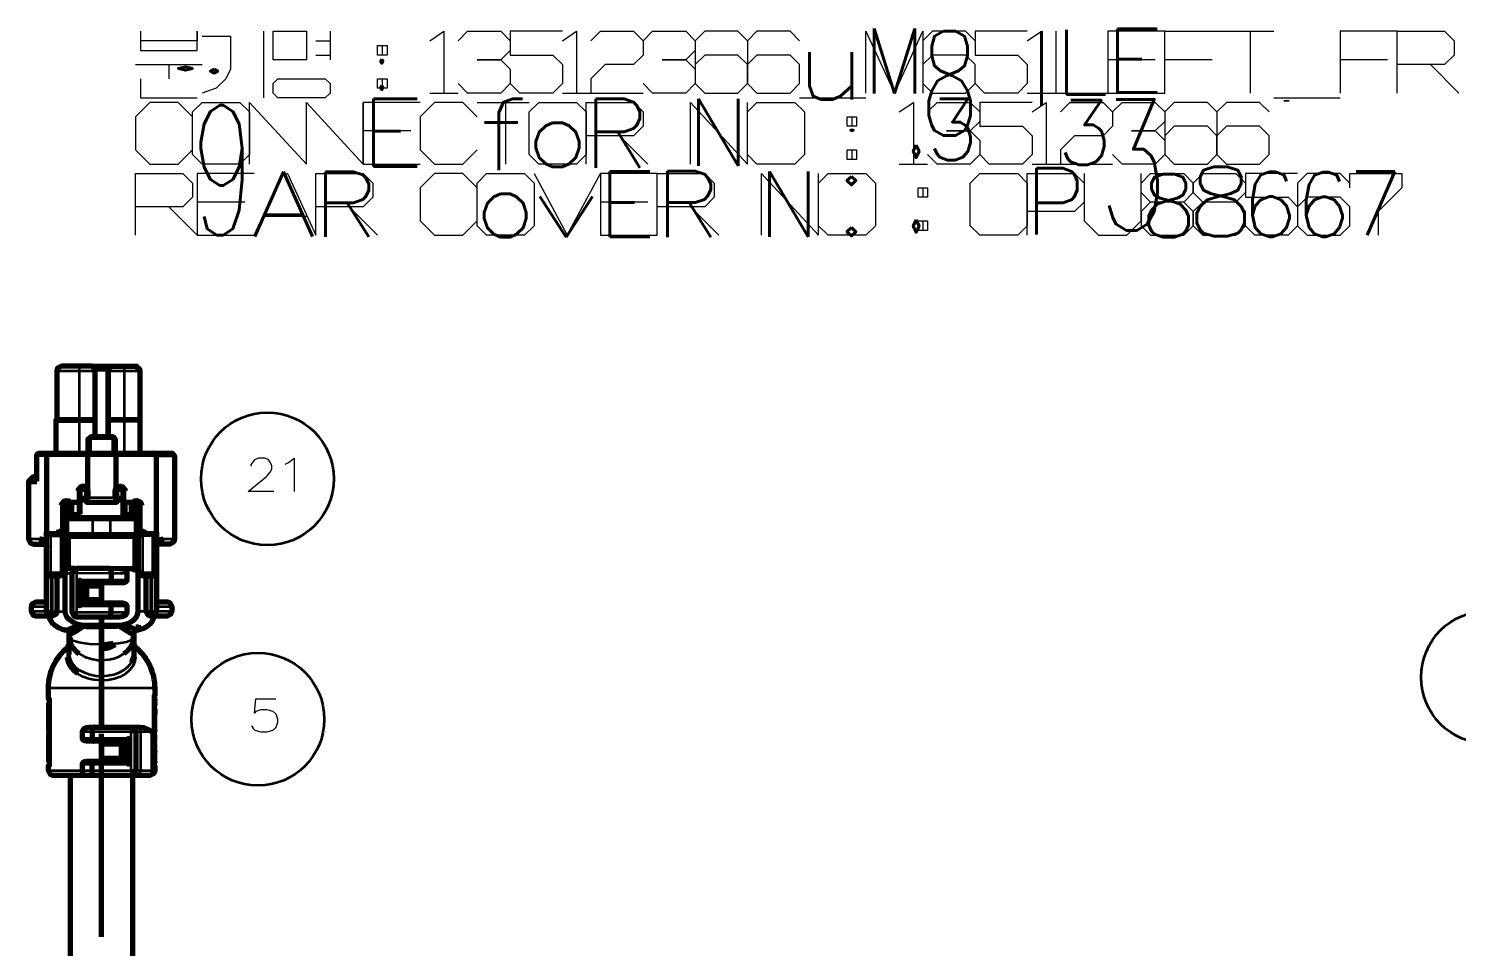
# Model space of a CAD drawing. Extents: x 0 to 174, y 0 to 33.
# Drawn here: x 42.938 to 45.902, y 12.971 to 14.876 of the extents above; entities that cross this region are included whole.
import ezdxf
from ezdxf.enums import TextEntityAlignment as Align

# ---------------------------------------------------------------- set-up
doc = ezdxf.new("R2010")
doc.units = 0
doc.layers.add('PDF2_형상', color=157, linetype='Continuous', true_color=0x405f80)
doc.layers.add('YOLO_TEXT', color=3, linetype='Continuous', true_color=0x008230)
doc.styles.add('OCR_LATIN', font='txt.shx')

msp = doc.modelspace()

# ---------------------------------------------------------------- linework, layer by layer
at = {"layer": 'PDF2_형상', "color": 7, "lineweight": 13}
for points in [[(43.1703, 14.8706), (43.1703, 14.8311), (43.2883, 14.8311), (43.2883, 14.8706), (43.2883, 14.8508), (43.1703, 14.8508)], [(43.2982, 14.8607), (43.3572, 14.8607), (43.3572, 14.8213), (43.3572, 14.7918), (43.3474, 14.7721), (43.3278, 14.7524), (43.2982, 14.7425)], [(43.4261, 14.8706), (43.4261, 14.7326)], [(43.5344, 14.8508), (43.5639, 14.8508)], [(43.5639, 14.8706), (43.5639, 14.8114)], [(43.7707, 14.8508), (43.8001, 14.8706), (43.8001, 14.7425)], [(43.8297, 14.8508), (43.8493, 14.8706), (43.9183, 14.8706), (43.9379, 14.8508), (43.9379, 14.8311), (43.9183, 14.8114), (43.869, 14.8114), (43.9183, 14.8114), (43.9379, 14.7918), (43.9379, 14.7622), (43.9183, 14.7425), (43.8493, 14.7425), (43.8297, 14.7622)], [(44.0463, 14.8706), (43.9379, 14.8706), (43.9379, 14.8213), (44.0265, 14.8213), (44.0463, 14.8015), (44.0463, 14.7622), (44.0265, 14.7425), (43.9576, 14.7425), (43.9379, 14.7622)], [(44.0463, 14.8508), (44.0757, 14.8706), (44.0757, 14.7425)], [(44.1053, 14.8508), (44.125, 14.8706), (44.1939, 14.8706), (44.2136, 14.8508), (44.2136, 14.8213), (44.1939, 14.8015), (44.1349, 14.8015), (44.1053, 14.7721), (44.1053, 14.7425), (44.2136, 14.7425)], [(44.2136, 14.8508), (44.2332, 14.8706), (44.3021, 14.8706), (44.3218, 14.8508), (44.3218, 14.8311), (44.3021, 14.8114), (44.2529, 14.8114), (44.3021, 14.8114), (44.3218, 14.7918), (44.3218, 14.7622), (44.3021, 14.7425), (44.2332, 14.7425), (44.2136, 14.7622)], [(44.4301, 14.8508), (44.4104, 14.8706), (44.3415, 14.8706), (44.3218, 14.8508), (44.3218, 14.7622), (44.3415, 14.7425), (44.4104, 14.7425), (44.4301, 14.7622), (44.4301, 14.8015), (44.4104, 14.8213), (44.3415, 14.8213), (44.3218, 14.8015)], [(44.5383, 14.8508), (44.5186, 14.8706), (44.4497, 14.8706), (44.4301, 14.8508), (44.4301, 14.7622), (44.4497, 14.7425), (44.5186, 14.7425), (44.5383, 14.7622), (44.5383, 14.8015), (44.5186, 14.8213), (44.4497, 14.8213), (44.4301, 14.8015)], [(44.6761, 14.7425), (44.6761, 14.8706), (44.7351, 14.7425), (44.7943, 14.8706), (44.7943, 14.7425)], [(44.9025, 14.8508), (44.8828, 14.8706), (44.8139, 14.8706), (44.7943, 14.8508), (44.7943, 14.7622), (44.8139, 14.7425), (44.8828, 14.7425), (44.9025, 14.7622), (44.9025, 14.8015), (44.8828, 14.8213), (44.8139, 14.8213), (44.7943, 14.8015)], [(45.0108, 14.8706), (44.9025, 14.8706), (44.9025, 14.8213), (44.9911, 14.8213), (45.0108, 14.8015), (45.0108, 14.7622), (44.9911, 14.7425), (44.9222, 14.7425), (44.9025, 14.7622)], [(45.0108, 14.8508), (45.0403, 14.8706), (45.0403, 14.7425)], [(45.0699, 14.8706), (45.0699, 14.7425), (45.1781, 14.7425)], [(45.2963, 14.8706), (45.1781, 14.8706), (45.1781, 14.7425), (45.2963, 14.7425), (45.2963, 14.8706), (45.4143, 14.8706), (45.5226, 14.8706)], [(45.4733, 14.8706), (45.4733, 14.7425)], [(45.7785, 14.8706), (45.6604, 14.8706), (45.6604, 14.7425)], [(45.7785, 14.7425), (45.7785, 14.8706), (45.8769, 14.8706), (45.8967, 14.8508), (45.8967, 14.8213), (45.8769, 14.8015), (45.7785, 14.8015)], [(43.5344, 14.8213), (43.5639, 14.8213)], [(43.6722, 14.841), (43.6722, 14.8213)], [(43.1604, 14.8015), (43.2982, 14.8015)], [(43.2293, 14.8015), (43.2293, 14.7721)], [(45.2765, 14.8114), (45.1781, 14.8114)], [(45.3946, 14.8114), (45.2963, 14.8114)], [(45.7587, 14.8114), (45.6604, 14.8114)], [(45.8474, 14.8015), (45.9064, 14.7425)], [(43.1703, 14.7721), (43.1703, 14.7326), (43.2883, 14.7326)], [(43.6722, 14.7721), (43.6722, 14.7524)], [(43.7707, 14.7425), (43.8297, 14.7425)], [(44.0463, 14.7425), (44.1053, 14.7425)], [(44.5383, 14.7326), (44.6761, 14.7326)], [(45.0108, 14.7425), (45.0699, 14.7425)], [(45.5226, 14.7326), (45.6604, 14.7326)], [(43.2785, 14.6933), (43.249, 14.7229), (43.1899, 14.7229), (43.1604, 14.6933), (43.1604, 14.6244), (43.1899, 14.5949), (43.249, 14.5949), (43.2785, 14.6244)], [(43.3967, 14.5949), (43.3967, 14.7229), (43.5147, 14.5949), (43.5147, 14.7229)], [(43.5147, 14.5949), (43.5147, 14.7229), (43.6328, 14.5949), (43.6328, 14.7229)], [(43.751, 14.7229), (43.6328, 14.7229), (43.6328, 14.5949), (43.751, 14.5949)], [(43.869, 14.6933), (43.8396, 14.7229), (43.7804, 14.7229), (43.751, 14.6933), (43.751, 14.6244), (43.7804, 14.5949), (43.8396, 14.5949), (43.869, 14.6244)], [(43.869, 14.7229), (43.9774, 14.7229)], [(43.9281, 14.7229), (43.9281, 14.5949)], [(44.0954, 14.5949), (44.0954, 14.7229), (44.1939, 14.7229), (44.2136, 14.7032), (44.2136, 14.6736), (44.1939, 14.6539), (44.0954, 14.6539)], [(44.3119, 14.5949), (44.3119, 14.7229), (44.4301, 14.5949), (44.4301, 14.7229)], [(44.745, 14.7032), (44.7746, 14.7229), (44.7746, 14.5949)], [(44.804, 14.7032), (44.8238, 14.7229), (44.8926, 14.7229), (44.9124, 14.7032), (44.9124, 14.6835), (44.8926, 14.6638), (44.8435, 14.6638), (44.8926, 14.6638), (44.9124, 14.6442), (44.9124, 14.6146), (44.8926, 14.5949), (44.8238, 14.5949), (44.804, 14.6146)], [(45.0207, 14.7229), (44.9124, 14.7229), (44.9124, 14.6736), (45.001, 14.6736), (45.0207, 14.6539), (45.0207, 14.6146), (45.001, 14.5949), (44.9321, 14.5949), (44.9124, 14.6146)], [(45.0207, 14.7032), (45.0501, 14.7229), (45.0501, 14.5949)], [(45.0797, 14.7032), (45.0993, 14.7229), (45.1683, 14.7229), (45.1879, 14.7032), (45.1879, 14.6736), (45.1683, 14.6539), (45.1092, 14.6539), (45.0797, 14.6244), (45.0797, 14.5949), (45.1879, 14.5949)], [(45.1879, 14.7032), (45.2076, 14.7229), (45.2765, 14.7229), (45.2963, 14.7032), (45.2963, 14.6835), (45.2765, 14.6638), (45.2274, 14.6638), (45.2765, 14.6638), (45.2963, 14.6442), (45.2963, 14.6146), (45.2765, 14.5949), (45.2076, 14.5949), (45.1879, 14.6146)], [(45.4044, 14.7032), (45.3849, 14.7229), (45.316, 14.7229), (45.2963, 14.7032), (45.2963, 14.6146), (45.316, 14.5949), (45.3849, 14.5949), (45.4044, 14.6146), (45.4044, 14.6539), (45.3849, 14.6736), (45.316, 14.6736), (45.2963, 14.6539)], [(45.5128, 14.7032), (45.4931, 14.7229), (45.4242, 14.7229), (45.4044, 14.7032), (45.4044, 14.6146), (45.4242, 14.5949), (45.4931, 14.5949), (45.5128, 14.6146), (45.5128, 14.6539), (45.4931, 14.6736), (45.4242, 14.6736), (45.4044, 14.6539)], [(44.6467, 14.6933), (44.6467, 14.6736)], [(43.7312, 14.6638), (43.6328, 14.6638)], [(44.1643, 14.6539), (44.2233, 14.5949)], [(44.6467, 14.6244), (44.6467, 14.6047)], [(44.745, 14.5949), (44.804, 14.5949)], [(45.0207, 14.5949), (45.0797, 14.5949)], [(43.1604, 14.4472), (43.1604, 14.5753), (43.2587, 14.5753), (43.2785, 14.5556), (43.2785, 14.526), (43.2587, 14.5062), (43.1604, 14.5062)], [(43.4064, 14.5753), (43.2883, 14.5753), (43.2883, 14.4472), (43.4064, 14.4472), (43.4656, 14.5753), (43.4754, 14.5753), (43.5344, 14.4472), (43.5344, 14.5753), (43.6328, 14.5753), (43.6525, 14.5556), (43.6525, 14.526), (43.6328, 14.5062), (43.5344, 14.5062)], [(43.869, 14.5457), (43.8396, 14.5753), (43.7804, 14.5753), (43.751, 14.5457), (43.751, 14.4768), (43.7804, 14.4472), (43.8396, 14.4472), (43.869, 14.4768)], [(43.9872, 14.5753), (44.0561, 14.4472), (44.125, 14.5753)], [(44.2431, 14.5753), (44.125, 14.5753), (44.125, 14.4472), (44.2431, 14.4472), (44.2431, 14.5753), (44.3415, 14.5753), (44.3611, 14.5556), (44.3611, 14.526), (44.3415, 14.5062), (44.2431, 14.5062)], [(44.4596, 14.4472), (44.4596, 14.5753), (44.5778, 14.4472), (44.5778, 14.5753)], [(45.0108, 14.4472), (45.0108, 14.5753), (45.1092, 14.5753), (45.1289, 14.5556), (45.1289, 14.5161), (45.1092, 14.4965), (45.0108, 14.4965)], [(45.1289, 14.5753), (45.1289, 14.4768), (45.1585, 14.4472), (45.2175, 14.4472), (45.2469, 14.4768), (45.2469, 14.5753)], [(45.5718, 14.5753), (45.4636, 14.5753), (45.4636, 14.526), (45.5521, 14.526), (45.5718, 14.5062), (45.5718, 14.4669), (45.5521, 14.4472), (45.4832, 14.4472), (45.4636, 14.4669)], [(45.6801, 14.5556), (45.6604, 14.5753), (45.5915, 14.5753), (45.5718, 14.5556), (45.5718, 14.4669), (45.5915, 14.4472), (45.6604, 14.4472), (45.6801, 14.4669), (45.6801, 14.5062), (45.6604, 14.526), (45.5915, 14.526), (45.5718, 14.5062)], [(45.6801, 14.5457), (45.6801, 14.5753), (45.7883, 14.5753), (45.7883, 14.5457), (45.7392, 14.4965), (45.7392, 14.4472)], [(44.7943, 14.5457), (44.7943, 14.526)], [(43.2293, 14.5062), (43.2883, 14.4472)], [(43.3868, 14.5161), (43.2883, 14.5161)], [(43.6033, 14.5062), (43.6624, 14.4472)], [(44.2233, 14.5161), (44.125, 14.5161)], [(44.3119, 14.5062), (44.371, 14.4472)], [(45.2667, 14.5161), (45.2469, 14.4965), (45.2469, 14.4669), (45.2667, 14.4472), (45.3356, 14.4472), (45.3553, 14.4669), (45.3553, 14.4965), (45.3356, 14.5161)], [(45.375, 14.5161), (45.3553, 14.4965), (45.3553, 14.4669), (45.375, 14.4472), (45.4439, 14.4472), (45.4636, 14.4669), (45.4636, 14.4965), (45.4439, 14.5161)], [(43.4261, 14.4867), (43.5147, 14.4867)], [(44.7943, 14.4768), (44.7943, 14.4571)]]:
    msp.add_lwpolyline(points, dxfattribs=at)
for points in [[(43.4458, 14.8706), (43.5147, 14.8706), (43.5147, 14.8114), (43.4458, 14.8114)], [(43.6624, 14.841), (43.6821, 14.841), (43.6821, 14.8213), (43.6624, 14.8213)], [(43.4557, 14.7721), (43.554, 14.7721), (43.5639, 14.7622), (43.5639, 14.7425), (43.554, 14.7326), (43.4557, 14.7326), (43.4458, 14.7425), (43.4458, 14.7622)], [(43.6624, 14.7721), (43.6821, 14.7721), (43.6821, 14.7524), (43.6624, 14.7524)], [(43.2982, 14.7229), (43.3769, 14.7229), (43.3967, 14.7032), (43.3967, 14.6146), (43.3769, 14.5949), (43.2982, 14.5949), (43.2785, 14.6146), (43.2785, 14.7032)], [(43.9969, 14.7229), (44.0757, 14.7229), (44.0954, 14.7032), (44.0954, 14.6146), (44.0757, 14.5949), (43.9969, 14.5949), (43.9774, 14.6146), (43.9774, 14.7032)], [(44.4497, 14.7229), (44.5285, 14.7229), (44.5482, 14.7032), (44.5482, 14.6146), (44.5285, 14.5949), (44.4497, 14.5949), (44.4301, 14.6146), (44.4301, 14.7032)], [(44.6368, 14.6933), (44.6564, 14.6933), (44.6564, 14.6736), (44.6368, 14.6736)], [(44.6368, 14.6244), (44.6564, 14.6244), (44.6564, 14.6047), (44.6368, 14.6047)], [(43.8887, 14.5753), (43.9675, 14.5753), (43.9872, 14.5556), (43.9872, 14.4669), (43.9675, 14.4472), (43.8887, 14.4472), (43.869, 14.4669), (43.869, 14.5556)], [(44.5974, 14.5753), (44.6761, 14.5753), (44.6958, 14.5556), (44.6958, 14.4669), (44.6761, 14.4472), (44.5974, 14.4472), (44.5778, 14.4669), (44.5778, 14.5556)], [(44.9124, 14.5753), (44.9911, 14.5753), (45.0108, 14.5556), (45.0108, 14.4669), (44.9911, 14.4472), (44.9124, 14.4472), (44.8926, 14.4669), (44.8926, 14.5556)], [(45.2667, 14.5753), (45.3356, 14.5753), (45.3553, 14.5556), (45.3553, 14.5358), (45.3356, 14.5161), (45.2667, 14.5161), (45.2469, 14.5358), (45.2469, 14.5556)], [(45.375, 14.5753), (45.4439, 14.5753), (45.4636, 14.5556), (45.4636, 14.5358), (45.4439, 14.5161), (45.375, 14.5161), (45.3553, 14.5358), (45.3553, 14.5556)], [(44.7844, 14.5457), (44.804, 14.5457), (44.804, 14.526), (44.7844, 14.526)], [(44.7844, 14.4768), (44.804, 14.4768), (44.804, 14.4571), (44.7844, 14.4571)]]:
    msp.add_lwpolyline(points, close=True, dxfattribs=at)
at = {"layer": 'PDF2_형상', "lineweight": 70}
for points in [[(43.0708, 14.1753), (43.0429, 14.1753), (43.0065, 14.1753), (42.9986, 14.1713), (42.9967, 14.1654), (42.9967, 14.065), (43.0429, 14.065), (43.0761, 14.065), (43.0761, 14.1654), (43.0761, 14.1693), (43.0722, 14.1735), (43.0712, 14.1747), (43.071, 14.175), (43.0708, 14.1751), (43.0708, 14.1753), (43.0715, 14.1753), (43.0793, 14.1753), (43.1001, 14.1753), (43.1079, 14.1753), (43.1086, 14.1753), (43.1365, 14.1753), (43.159, 14.1753), (43.1636, 14.1753), (43.1656, 14.1753)], [(43.1086, 14.1753), (43.1074, 14.1736), (43.1033, 14.1693), (43.1021, 14.1693), (43.1001, 14.1693), (43.0793, 14.1693), (43.0774, 14.1693), (43.0761, 14.1693)], [(43.1033, 14.1693), (43.1033, 14.1654), (43.1033, 14.065), (43.1365, 14.065), (43.1668, 14.065), (43.1675, 14.065), (43.1686, 14.0657), (43.1689, 14.0669)], [(43.1668, 14.1654), (43.166, 14.1697), (43.1631, 14.1738), (43.159, 14.1753), (43.1636, 14.174), (43.1675, 14.1704), (43.1689, 14.1654), (43.1689, 14.0669), (43.1689, 14.0631), (43.1689, 13.9951)], [(43.1636, 14.1742), (43.1636, 14.1753)], [(42.9967, 14.065), (42.9947, 14.0631), (43.0429, 14.0631), (43.076, 14.0631), (43.0761, 14.065)], [(42.9947, 14.0631), (42.9947, 13.9951)], [(43.076, 14.0631), (43.076, 14.0286)], [(43.1033, 14.065), (43.1035, 14.0631)], [(43.1689, 14.0631), (43.1365, 14.0631), (43.1035, 14.0631), (43.1035, 14.0286)], [(43.1183, 13.9951), (43.1183, 14.021), (43.1183, 14.0226), (43.1135, 14.0285), (43.1124, 14.0286), (43.0671, 14.0286), (43.0612, 14.0238), (43.0612, 14.0226), (43.0612, 14.021), (43.0612, 13.9951)], [(42.9594, 13.9946), (42.9571, 13.9936), (42.9553, 13.9912), (42.9547, 13.9892), (42.9547, 13.9367)], [(42.9553, 13.9892), (42.9568, 13.9928), (42.9606, 13.995), (42.9624, 13.9951), (42.9815, 13.9951), (42.9829, 13.9951), (43.0604, 13.9951), (43.119, 13.9951), (43.1965, 13.9951), (43.1981, 13.9951), (43.2354, 13.9951), (43.2365, 13.995), (43.2413, 13.9892), (43.2413, 13.816), (43.2393, 13.8101), (43.2315, 13.8061), (43.2099, 13.8061), (43.2081, 13.8058), (43.205, 13.8037), (43.2039, 13.8003)], [(42.9815, 13.9951), (42.9757, 13.9903), (42.9756, 13.9892), (42.9756, 13.8307), (42.9756, 13.8306)], [(43.0604, 13.9951), (43.0603, 13.995), (43.0603, 13.9892), (43.0603, 13.9217), (43.0604, 13.9206), (43.0614, 13.9158), (43.0614, 13.9026), (43.0601, 13.8996), (43.0583, 13.8953), (43.0582, 13.8947)], [(43.119, 13.9951), (43.1192, 13.995), (43.1193, 13.9892), (43.1193, 13.9217), (43.1228, 13.9249), (43.1282, 13.9263), (43.1336, 13.9249), (43.1375, 13.9211), (43.139, 13.9158)], [(43.2039, 13.8306), (43.2039, 13.8307), (43.2039, 13.9892), (43.199, 13.995), (43.1981, 13.9951)], [(42.9547, 13.9458), (42.9481, 13.9458), (42.9382, 13.9361), (42.9553, 13.9361)], [(42.9382, 13.9361), (42.9382, 13.816), (42.9421, 13.8081), (42.9481, 13.8061), (42.9697, 13.8061), (42.9732, 13.805), (42.9753, 13.8018), (42.9756, 13.8003)], [(43.0603, 13.9217), (43.0558, 13.9253), (43.0504, 13.9263), (43.0451, 13.9244), (43.0415, 13.9203), (43.0406, 13.9158)], [(43.0454, 13.8685), (43.0454, 13.8686), (43.0454, 13.8712), (43.0454, 13.8933), (43.0454, 13.9158), (43.046, 13.9185), (43.0489, 13.9215), (43.0532, 13.9221), (43.0568, 13.9199), (43.0582, 13.9158), (43.0582, 13.8947), (43.0582, 13.8928), (43.1212, 13.8928), (43.1212, 13.8947), (43.1212, 13.9158), (43.1218, 13.9185), (43.1247, 13.9215), (43.129, 13.9221), (43.1326, 13.9199), (43.134, 13.9158), (43.134, 13.8933), (43.134, 13.8712), (43.134, 13.8682), (43.134, 13.8674), (43.134, 13.8672), (43.1379, 13.8632), (43.1497, 13.8632), (43.1538, 13.8672)], [(43.0582, 13.9007), (43.0454, 13.9007)], [(43.1212, 13.8947), (43.1212, 13.8953), (43.1193, 13.8996), (43.1182, 13.9026), (43.1182, 13.9158), (43.119, 13.9207), (43.1193, 13.9217)], [(43.134, 13.9007), (43.1212, 13.9007)], [(43.0297, 13.8632), (43.0294, 13.8633), (43.0292, 13.8636), (43.0286, 13.8658), (43.0282, 13.87), (43.0282, 13.8851), (43.0269, 13.8901), (43.0251, 13.8925), (43.0246, 13.8918), (43.024, 13.891), (43.024, 13.8908), (43.024, 13.8907), (43.0218, 13.8922), (43.0176, 13.8925), (43.0142, 13.8901), (43.0129, 13.8864), (43.0129, 13.834), (43.0129, 13.8307), (43.0129, 13.8229), (43.0129, 13.749), (43.011, 13.7432), (43.0032, 13.7392), (42.9756, 13.7392), (42.9756, 13.7393), (42.9763, 13.7399), (42.9781, 13.7417), (42.9835, 13.7471)], [(43.0067, 13.8864), (43.0079, 13.8912), (43.0114, 13.8949), (43.0167, 13.8967), (43.0221, 13.8957), (43.0258, 13.8928)], [(43.0169, 13.8922), (43.0169, 13.8613), (43.071, 13.8613), (43.1085, 13.8613), (43.1567, 13.8613), (43.1578, 13.8611), (43.1626, 13.8554)], [(43.0257, 13.8682), (43.0257, 13.8712), (43.0257, 13.8864), (43.0244, 13.8903), (43.024, 13.8907)], [(43.0251, 13.8925), (43.0258, 13.8928), (43.0406, 13.8928), (43.0442, 13.8929), (43.0453, 13.8932), (43.0454, 13.8933)], [(43.0404, 13.87), (43.0411, 13.8639), (43.0412, 13.8633), (43.0414, 13.8632), (43.0415, 13.8632)], [(43.0406, 13.8928), (43.0406, 13.8928)], [(43.134, 13.8933), (43.1342, 13.8932), (43.1346, 13.8931), (43.1389, 13.8928), (43.139, 13.8928), (43.1536, 13.8928), (43.1538, 13.8928), (43.1544, 13.8925), (43.155, 13.8918), (43.1554, 13.891), (43.1554, 13.8908), (43.1554, 13.8907), (43.1589, 13.8926), (43.1632, 13.8919), (43.166, 13.889), (43.1665, 13.8864), (43.1665, 13.834), (43.1665, 13.8307), (43.1704, 13.8268), (43.18, 13.8268), (43.1983, 13.8268), (43.1999, 13.8268), (43.2006, 13.8269), (43.2012, 13.8271), (43.2014, 13.8271)], [(43.1379, 13.8632), (43.1381, 13.8632), (43.1382, 13.8635), (43.1385, 13.8646), (43.139, 13.87), (43.1389, 13.8928)], [(43.1544, 13.8925), (43.1517, 13.8881), (43.1512, 13.8851), (43.1514, 13.87), (43.1506, 13.8642), (43.1501, 13.8635), (43.1499, 13.8632), (43.1497, 13.8632)], [(43.1536, 13.8928), (43.1579, 13.896), (43.1635, 13.8967), (43.1686, 13.8946), (43.1718, 13.8907), (43.1728, 13.8864)], [(43.1554, 13.8907), (43.1538, 13.8868), (43.1538, 13.8864), (43.1538, 13.8712), (43.1538, 13.8681)], [(43.1665, 13.8278), (43.1625, 13.8278), (43.1625, 13.8554), (43.1625, 13.8921)], [(43.0169, 13.8613), (43.0169, 13.8607), (43.0169, 13.859), (43.0169, 13.8278), (43.0129, 13.8278)], [(43.0129, 13.8425), (43.0169, 13.8425)], [(43.0183, 13.8554), (43.0169, 13.8586), (43.0169, 13.859)], [(43.0257, 13.8672), (43.0297, 13.8632), (43.0415, 13.8632), (43.0454, 13.8672)], [(43.0421, 13.865), (43.0431, 13.8644), (43.0439, 13.8644), (43.0446, 13.8649), (43.0451, 13.8656)], [(43.1344, 13.8656), (43.1349, 13.8649), (43.1356, 13.8644), (43.1364, 13.8644), (43.1374, 13.865)], [(43.1512, 13.8651), (43.1517, 13.8644), (43.1518, 13.8643), (43.1521, 13.8642), (43.1522, 13.8642), (43.1525, 13.8643)], [(43.1538, 13.8682), (43.1536, 13.8679), (43.1535, 13.8676), (43.1531, 13.8676), (43.1525, 13.8678)], [(43.1625, 13.8425), (43.1665, 13.8425)], [(42.9756, 13.81), (42.9703, 13.814), (42.9636, 13.816), (42.9619, 13.816)], [(42.9854, 13.6565), (42.9794, 13.6585), (42.9756, 13.6664), (42.9756, 13.7392), (42.9756, 13.8229), (42.9756, 13.8287), (42.9756, 13.8307), (42.9756, 13.8308), (42.9757, 13.8307), (42.9758, 13.8307)], [(42.9756, 13.8308), (42.9763, 13.8286), (42.9768, 13.8279)], [(42.9758, 13.8293), (42.9758, 13.8292), (42.9758, 13.8293), (42.9758, 13.8294)], [(42.9782, 13.8271), (42.9782, 13.8271)], [(42.9782, 13.8271), (42.9789, 13.8269), (42.9797, 13.8268)], [(42.9835, 13.8229), (42.9807, 13.8261), (42.9799, 13.8267), (42.9796, 13.8268), (42.9797, 13.8268), (42.9811, 13.8268), (42.9994, 13.8268), (43.009, 13.8268), (43.0129, 13.8307)], [(42.9967, 13.8307), (43.0036, 13.8324), (43.0067, 13.834)], [(42.9985, 13.8271), (43.0013, 13.8269)], [(42.9994, 13.8268), (43.005, 13.8283), (43.009, 13.8312)], [(43.009, 13.8268), (43.0058, 13.8243), (43.0051, 13.8229)], [(43.0129, 13.8228), (43.0129, 13.8236), (43.0115, 13.8253)], [(43.1626, 13.8278), (43.1625, 13.8267), (43.1567, 13.8219), (43.1085, 13.8219), (43.071, 13.8219), (43.0228, 13.8219), (43.0218, 13.8219), (43.0169, 13.8278)], [(43.0208, 13.7554), (43.0208, 13.8222)], [(43.1586, 13.8222), (43.1586, 13.7554)], [(43.196, 13.7471), (43.2014, 13.7417), (43.2032, 13.7399), (43.2039, 13.7393), (43.2039, 13.7392), (43.1764, 13.7392), (43.1704, 13.7411), (43.1665, 13.749), (43.1665, 13.8229)], [(43.1704, 13.8312), (43.1761, 13.8276), (43.18, 13.8268)], [(43.1744, 13.8229), (43.1733, 13.8244), (43.171, 13.8265), (43.1704, 13.8268)], [(43.1728, 13.834), (43.1794, 13.8311), (43.1828, 13.8307)], [(43.1782, 13.8269), (43.181, 13.8271)], [(43.2037, 13.8307), (43.2039, 13.8308), (43.2039, 13.8307), (43.2039, 13.8306), (43.2039, 13.8304), (43.2039, 13.8229), (43.2039, 13.7392), (43.2039, 13.6664), (43.2019, 13.6604), (43.194, 13.6565), (43.1921, 13.6565), (43.1862, 13.6585), (43.1822, 13.6664), (43.1822, 13.7392)], [(43.196, 13.8229), (43.1967, 13.8242), (43.1996, 13.8267), (43.2006, 13.8267), (43.2015, 13.8269), (43.2024, 13.8275), (43.2031, 13.8282)], [(43.1999, 13.8268), (43.1996, 13.8267)], [(43.2026, 13.8279), (43.2039, 13.8301), (43.2039, 13.8308)], [(43.2035, 13.8287), (43.2036, 13.829), (43.2036, 13.8293)], [(43.2036, 13.8292), (43.2036, 13.8294)], [(43.2175, 13.816), (43.2104, 13.8146), (43.205, 13.8111), (43.2039, 13.81)], [(43.0208, 13.7746), (43.0129, 13.7746)], [(43.0129, 13.7553), (43.0161, 13.7553)], [(43.0344, 13.7556), (43.0161, 13.7553), (43.0157, 13.7553), (43.0153, 13.7549), (43.0146, 13.7535), (43.0136, 13.7471), (43.0136, 13.7456), (43.0136, 13.7454), (43.0136, 13.6664), (43.0142, 13.6617), (43.0171, 13.6553), (43.0215, 13.6499), (43.0292, 13.6444), (43.0378, 13.6407), (43.0439, 13.6392), (43.0474, 13.6382), (43.0532, 13.6357), (43.0582, 13.6349), (43.0897, 13.6349), (43.0897, 13.6407), (43.0897, 13.6546), (43.0897, 13.6407), (43.0897, 13.6349), (43.0897, 13.5975)], [(43.1271, 13.7557), (43.1276, 13.7557), (43.1356, 13.7539), (43.1385, 13.7522), (43.1406, 13.7503), (43.1418, 13.7481), (43.1422, 13.7457), (43.1422, 13.7313), (43.1412, 13.7285), (43.1392, 13.7269), (43.1364, 13.7258), (43.1331, 13.7254), (43.1072, 13.7254), (43.0449, 13.7254), (43.0447, 13.7258), (43.0446, 13.7271), (43.0443, 13.7313), (43.0443, 13.6782), (43.0446, 13.6824), (43.0447, 13.6836), (43.0447, 13.6839), (43.0449, 13.684), (43.1072, 13.684), (43.1331, 13.684), (43.1383, 13.6829), (43.1406, 13.6815), (43.1418, 13.68), (43.1421, 13.679), (43.1422, 13.6782), (43.1422, 13.6643), (43.1418, 13.6621), (43.1406, 13.6599), (43.1383, 13.6578), (43.1353, 13.6561), (43.1312, 13.6549), (43.1269, 13.6546), (43.1058, 13.6546), (43.0386, 13.6546), (43.0326, 13.6565), (43.0288, 13.6643), (43.0288, 13.7465), (43.0307, 13.7525), (43.0386, 13.7564), (43.106, 13.7558), (43.1271, 13.7557), (43.1404, 13.7556), (43.1665, 13.7553)], [(43.106, 13.7558), (43.1065, 13.7557), (43.1076, 13.7547), (43.109, 13.7503), (43.1094, 13.746), (43.1094, 13.7313), (43.1086, 13.7268), (43.1081, 13.7258), (43.1076, 13.7254), (43.1072, 13.7254)], [(43.1549, 13.6181), (43.1449, 13.6239), (43.1263, 13.6357), (43.129, 13.6368), (43.1356, 13.6392), (43.1417, 13.6407), (43.1503, 13.6444), (43.1561, 13.6483), (43.1611, 13.6533), (43.1646, 13.6594), (43.1658, 13.6664), (43.1658, 13.7456), (43.1657, 13.7464), (43.1642, 13.7493), (43.1603, 13.7522), (43.1538, 13.7543), (43.1404, 13.7556)], [(43.1665, 13.7746), (43.1586, 13.7746)], [(42.9972, 13.7392), (42.9972, 13.6664), (42.9953, 13.6604), (42.9874, 13.6565), (42.9854, 13.6565), (42.9539, 13.6565), (42.9481, 13.6585), (42.944, 13.6664), (42.944, 13.6763), (42.946, 13.6821), (42.9539, 13.6861), (42.9756, 13.6861)], [(43.0464, 13.7254), (43.0464, 13.684)], [(43.1094, 13.746), (43.1094, 13.746)], [(43.059, 13.69), (43.0504, 13.69), (43.0504, 13.7194), (43.059, 13.7194)], [(43.0897, 13.69), (43.059, 13.69), (43.059, 13.7194), (43.0897, 13.7194)], [(42.9782, 13.6664), (42.9793, 13.6575), (42.9818, 13.6507), (42.9865, 13.6436), (42.9925, 13.6376), (43, 13.6328), (43.0081, 13.6296), (43.0164, 13.6276), (43.0208, 13.6293), (43.0439, 13.6392)], [(43.1058, 13.6546), (43.1064, 13.6546), (43.1075, 13.6557), (43.1085, 13.6575), (43.1094, 13.6643), (43.1094, 13.6782), (43.1086, 13.6826), (43.1081, 13.6836), (43.1076, 13.6839), (43.1072, 13.684)], [(43.1676, 13.6285), (43.1786, 13.6324), (43.1868, 13.6375), (43.1904, 13.6407), (43.195, 13.6463), (43.1985, 13.6526), (43.2006, 13.6593), (43.2012, 13.6664)], [(43.2039, 13.6861), (43.2256, 13.6861), (43.2315, 13.684), (43.2354, 13.6763), (43.2354, 13.6664), (43.2335, 13.6604), (43.2256, 13.6565), (43.1999, 13.6565)], [(43.0532, 13.6357), (43.0347, 13.624), (43.0246, 13.6181)], [(43.1263, 13.6357), (43.1212, 13.6349), (43.0897, 13.6349), (43.0897, 13.5975), (43.0897, 13.5651), (43.0897, 13.5321), (43.0897, 13.5226), (43.0897, 13.5069), (43.0897, 13.4261), (43.0897, 13.5069), (43.0897, 13.5226), (43.0897, 13.5321), (43.0897, 13.5651), (43.0897, 13.5975), (43.1006, 13.5981), (43.1136, 13.6007)], [(43.1633, 13.631), (43.1639, 13.6282), (43.1638, 13.6279), (43.1638, 13.6276), (43.1635, 13.6275), (43.1632, 13.6276), (43.1587, 13.6292), (43.1356, 13.6392)], [(43.1567, 13.625), (43.1562, 13.6193), (43.1561, 13.6186), (43.1558, 13.6181), (43.1554, 13.6179), (43.1549, 13.6181), (43.1564, 13.6231), (43.1582, 13.6253), (43.1606, 13.6268), (43.1632, 13.6276), (43.1676, 13.6285), (43.1676, 13.6283), (43.1678, 13.6283), (43.1678, 13.6286), (43.1676, 13.6293), (43.1672, 13.6319), (43.1661, 13.6379)], [(43.0228, 13.6229), (43.0231, 13.6203), (43.0235, 13.6185), (43.0237, 13.6181), (43.0242, 13.6179), (43.0246, 13.6181), (43.0242, 13.621), (43.0229, 13.6235), (43.021, 13.6256), (43.0164, 13.6276), (43.016, 13.6276), (43.0153, 13.6279), (43.0157, 13.6279)], [(43.0228, 13.6235), (43.0215, 13.625), (43.0199, 13.6263), (43.0162, 13.6276)], [(43.0228, 13.5768), (43.0228, 13.6118), (43.0228, 13.6236)], [(43.0281, 13.6063), (43.0236, 13.6097), (43.0228, 13.6118), (43.0232, 13.6065), (43.0246, 13.6012), (43.0267, 13.5962), (43.0296, 13.5913), (43.0378, 13.5824), (43.0428, 13.5786)], [(43.1368, 13.5786), (43.1443, 13.5849), (43.1507, 13.5925), (43.155, 13.6015), (43.1565, 13.6083), (43.1567, 13.6118), (43.1562, 13.6101), (43.155, 13.6086), (43.1518, 13.6064)], [(43.1567, 13.6235), (43.1567, 13.6118), (43.1567, 13.5768)], [(43.0897, 13.5894), (43.1006, 13.5903), (43.1106, 13.5932), (43.1186, 13.5975)], [(43.1571, 13.5749), (43.1517, 13.5601)], [(43.0407, 13.5365), (43.0319, 13.5436), (43.0251, 13.5521), (43.0208, 13.5611), (43.0193, 13.5711)], [(43.1997, 13.4867), (43.1997, 13.4872), (43.1992, 13.4872)], [(43.2, 13.4839), (43.2, 13.4867), (43.1992, 13.4867)], [(43.2, 13.4867), (43.1999, 13.4857), (43.1992, 13.4857)], [(43.1999, 13.4857), (43.1999, 13.4843), (43.1992, 13.4843)], [(43.1999, 13.4843), (43.1997, 13.4818), (43.1992, 13.4818)], [(43.1999, 13.4813), (43.2, 13.4832), (43.2, 13.4813), (43.1999, 13.4813), (43.1999, 13.4793)], [(43.2, 13.4867), (43.2, 13.4867)], [(43.2, 13.4867), (43.2, 13.4867)], [(43.2, 13.4843), (43.2, 13.4843)], [(43.2, 13.4832), (43.2, 13.4832)], [(42.9818, 13.4744), (42.9794, 13.4744), (42.9794, 13.4725), (42.9794, 13.4692), (42.9794, 13.4678), (42.9818, 13.4678)], [(42.9818, 13.4725), (42.9794, 13.4725)], [(42.9818, 13.4692), (42.9794, 13.4692)], [(42.9794, 13.4678), (42.9794, 13.466), (42.9794, 13.4408)], [(42.9818, 13.466), (42.9794, 13.466)], [(43.1992, 13.4793), (43.1997, 13.4793), (43.1997, 13.4774), (43.1992, 13.4774)], [(43.1999, 13.4725), (43.1997, 13.4749), (43.1992, 13.4749)], [(43.1992, 13.47), (43.2, 13.47), (43.2, 13.4729)], [(43.1992, 13.4725), (43.1999, 13.4725), (43.1999, 13.471), (43.1992, 13.471)], [(43.1997, 13.47), (43.1997, 13.4694), (43.1992, 13.4694)], [(43.1999, 13.4646), (43.1997, 13.4656), (43.1992, 13.4656)], [(43.2, 13.4621), (43.2, 13.4646), (43.1992, 13.4646)], [(43.2, 13.4646), (43.1999, 13.464), (43.1992, 13.464)], [(43.1999, 13.464), (43.1999, 13.4626), (43.1992, 13.4626)], [(43.1999, 13.4626), (43.1997, 13.4601), (43.1992, 13.4601)], [(43.1992, 13.4576), (43.1997, 13.4576), (43.1997, 13.4557), (43.1997, 13.4532), (43.1992, 13.4532)], [(43.1997, 13.4557), (43.1992, 13.4557)], [(43.1997, 13.4818), (43.1997, 13.4793)], [(43.1997, 13.4749), (43.1997, 13.4774)], [(43.1997, 13.4601), (43.1997, 13.4576)], [(43.2, 13.4774), (43.2, 13.4754), (43.1999, 13.4754), (43.2, 13.4735), (43.2, 13.4754)], [(43.1999, 13.4754), (43.1999, 13.4774)], [(43.2, 13.47), (43.1999, 13.471)], [(43.1999, 13.4582), (43.1999, 13.4596), (43.1999, 13.4611), (43.2, 13.4621), (43.2, 13.4607), (43.1999, 13.4607)], [(43.2, 13.4482), (43.2, 13.4507), (43.2, 13.4508), (43.2, 13.4512), (43.1999, 13.4522), (43.1999, 13.4537), (43.1999, 13.4553), (43.1999, 13.4582), (43.2, 13.4582), (43.2, 13.4557)], [(43.1999, 13.4557), (43.2, 13.4557), (43.2, 13.4532), (43.1999, 13.4532)], [(43.2, 13.4793), (43.2, 13.4813)], [(43.2, 13.4735), (43.2, 13.4735)], [(43.2, 13.4725), (43.2, 13.4725)], [(43.2, 13.47), (43.2, 13.47)], [(43.2, 13.47), (43.2, 13.47)], [(43.2, 13.4607), (43.2, 13.4582)], [(42.9818, 13.4408), (42.9794, 13.4408), (42.9794, 13.4354), (42.9818, 13.4354)], [(42.9794, 13.4354), (42.9794, 13.4287), (42.9818, 13.4287)], [(42.9794, 13.4287), (42.9794, 13.4206)], [(43.0757, 13.4261), (43.0747, 13.426), (43.0729, 13.425), (43.071, 13.4218), (43.07, 13.4164), (43.07, 13.4025), (43.0701, 13.4017), (43.0711, 13.3982), (43.0722, 13.3971), (43.0735, 13.3967)], [(43.1507, 13.4261), (43.1614, 13.4261), (43.17, 13.4261), (43.1776, 13.4251), (43.1843, 13.4228), (43.1919, 13.4181), (43.194, 13.4164)], [(43.1992, 13.4508), (43.1999, 13.4508), (43.1999, 13.4493), (43.1992, 13.4493)], [(43.1992, 13.4483), (43.2, 13.4483), (43.2, 13.4478), (43.1992, 13.4478)], [(43.1992, 13.4381), (43.1999, 13.4381), (43.2, 13.4381), (43.1999, 13.441), (43.2, 13.441), (43.2, 13.4439), (43.1997, 13.4439), (43.1997, 13.441), (43.1992, 13.441)], [(43.1997, 13.4439), (43.1992, 13.4439)], [(43.2, 13.4306), (43.2, 13.4337), (43.2, 13.434), (43.1992, 13.434)], [(43.2, 13.434), (43.1999, 13.4336), (43.1992, 13.4336)], [(43.1999, 13.4336), (43.1999, 13.4315), (43.1992, 13.4315)], [(43.1999, 13.4315), (43.1997, 13.4296), (43.1992, 13.4296)], [(43.1999, 13.4253), (43.2, 13.4301), (43.1999, 13.4301), (43.1999, 13.4286), (43.1999, 13.4261), (43.1999, 13.4242), (43.1999, 13.4218), (43.1999, 13.4203), (43.2, 13.4193), (43.2, 13.4168), (43.1992, 13.4168), (43.1992, 13.4164)], [(43.1992, 13.4267), (43.1997, 13.4267), (43.1997, 13.4247), (43.1992, 13.4247)], [(43.1999, 13.4508), (43.1997, 13.4532)], [(43.1999, 13.4381), (43.1997, 13.441)], [(43.1997, 13.4296), (43.1997, 13.4267)], [(43.1997, 13.4213), (43.1997, 13.4247)], [(43.2, 13.4483), (43.1999, 13.4493)], [(43.2, 13.4301), (43.2, 13.4311), (43.1999, 13.4301)], [(43.2, 13.4515), (43.2, 13.4532)], [(43.2, 13.434), (43.2, 13.434)], [(43.2, 13.4311), (43.2, 13.4311)], [(42.9818, 13.4206), (42.9794, 13.4206), (42.9794, 13.4176), (42.9818, 13.4176)], [(42.9818, 13.4112), (42.9794, 13.4112), (42.9794, 13.4068), (42.9794, 13.4053), (42.9818, 13.4053)], [(42.9794, 13.4053), (42.9794, 13.4008), (42.9794, 13.3699), (42.9794, 13.3654)], [(43.1429, 13.3553), (43.1429, 13.3967)], [(43.1999, 13.4193), (43.1997, 13.4213), (43.1992, 13.4213)], [(43.1992, 13.4193), (43.1999, 13.4193), (43.1999, 13.4174), (43.1992, 13.4174)], [(43.1992, 13.4164), (43.1992, 13.4164)], [(43.1999, 13.4124), (43.1997, 13.4124), (43.1992, 13.4124)], [(43.1997, 13.3947), (43.1992, 13.3947)], [(43.1999, 13.4094), (43.1999, 13.3947), (43.1997, 13.3947), (43.1997, 13.4124)], [(43.2, 13.4168), (43.1999, 13.4174)], [(43.2, 13.4071), (43.2, 13.41)], [(42.9818, 13.3654), (42.9794, 13.3654), (42.9794, 13.3608), (42.9794, 13.3563), (42.9818, 13.3563)], [(43.0897, 13.3613), (43.1307, 13.3613), (43.1389, 13.3613), (43.1389, 13.3907), (43.1307, 13.3907), (43.1307, 13.3613)], [(43.1307, 13.3907), (43.0897, 13.3907)], [(43.2, 13.3872), (43.2, 13.3904), (43.2, 13.3907), (43.1992, 13.3907)], [(43.2, 13.3907), (43.1999, 13.3903), (43.1992, 13.3903)], [(43.1999, 13.3903), (43.1999, 13.3883), (43.1992, 13.3883)], [(43.1999, 13.3883), (43.1997, 13.3862), (43.1992, 13.3862)], [(43.1999, 13.3819), (43.2, 13.3868), (43.1999, 13.3868), (43.1999, 13.3853), (43.1999, 13.3829), (43.1999, 13.3808), (43.1999, 13.3785), (43.1999, 13.3769), (43.2, 13.376), (43.2, 13.3735), (43.1992, 13.3735), (43.1992, 13.3731)], [(43.1992, 13.3833), (43.1997, 13.3833), (43.1997, 13.3814), (43.1997, 13.3779), (43.1992, 13.3779)], [(43.1997, 13.3814), (43.1992, 13.3814)], [(43.1992, 13.376), (43.1999, 13.376), (43.1999, 13.374), (43.1992, 13.374)], [(43.1992, 13.3731), (43.1992, 13.3731)], [(43.2, 13.3656), (43.2, 13.3687), (43.2, 13.369), (43.1992, 13.369)], [(43.2, 13.369), (43.1999, 13.3686), (43.1992, 13.3686)], [(43.1999, 13.3686), (43.1999, 13.3667), (43.1992, 13.3667)], [(43.1999, 13.3667), (43.1997, 13.3647), (43.1992, 13.3647)], [(43.1999, 13.3603), (43.2, 13.3651), (43.1999, 13.3651), (43.1999, 13.3636), (43.1999, 13.3613), (43.1999, 13.3593), (43.1999, 13.3568), (43.1999, 13.3553), (43.2, 13.3543), (43.2, 13.3518), (43.1992, 13.3518), (43.1992, 13.3514)], [(43.1997, 13.3862), (43.1997, 13.3833)], [(43.1999, 13.376), (43.1997, 13.3779)], [(43.1997, 13.3647), (43.1997, 13.3617)], [(43.2, 13.3868), (43.2, 13.3878), (43.1999, 13.3868)], [(43.2, 13.3735), (43.1999, 13.374)], [(43.2, 13.3651), (43.2, 13.3661), (43.1999, 13.3651)], [(43.2, 13.3907), (43.2, 13.3907)], [(43.2, 13.3878), (43.2, 13.3878)], [(43.2, 13.369), (43.2, 13.369)], [(43.2, 13.3661), (43.2, 13.3661)], [(43.0757, 13.3258), (43.0747, 13.326), (43.0729, 13.3271), (43.071, 13.3301), (43.07, 13.3357), (43.07, 13.3494), (43.0707, 13.3531), (43.0717, 13.3544), (43.0728, 13.3551), (43.0735, 13.3553)], [(43.1992, 13.3617), (43.1997, 13.3617), (43.1997, 13.3597), (43.1992, 13.3597)], [(43.1999, 13.3543), (43.1997, 13.3563), (43.1992, 13.3563)], [(43.1992, 13.3543), (43.1999, 13.3543), (43.1999, 13.3524), (43.1992, 13.3524)], [(43.1992, 13.3514), (43.1992, 13.3514)], [(43.1997, 13.3563), (43.1997, 13.3597)], [(43.2, 13.3518), (43.1999, 13.3524)], [(43.0247, 13.3258), (43.0247, 11.5857)], [(43.1547, 11.5857), (43.1547, 13.3258)]]:
    msp.add_lwpolyline(points, dxfattribs=at)
at = {"layer": 'PDF2_형상', "lineweight": 35}
for points in [[(42.9967, 14.1654), (43.0429, 14.1654), (43.0429, 14.065), (43.0429, 14.0631), (43.0429, 13.9951)], [(43.0429, 14.1753), (43.0429, 14.1654), (43.0761, 14.1654)], [(43.0774, 14.0286), (43.0774, 14.1693), (43.0715, 14.1753)], [(43.0793, 14.0286), (43.0793, 14.1693), (43.0793, 14.1753)], [(43.1001, 14.1753), (43.1001, 14.1693), (43.1001, 14.0286)], [(43.1021, 14.0286), (43.1021, 14.1693), (43.1079, 14.1753)], [(43.1033, 14.1654), (43.1365, 14.1654), (43.1365, 14.065), (43.1365, 14.0631), (43.1365, 13.9951)], [(43.1365, 14.1753), (43.1365, 14.1654), (43.1668, 14.1654)], [(43.1668, 14.065), (43.1668, 14.1654), (43.1689, 14.1654)], [(43.1689, 14.0631), (43.1675, 14.065)], [(43.0671, 13.9951), (43.0671, 13.9957), (43.0671, 14.0244), (43.0649, 14.0243), (43.0629, 14.0235), (43.0617, 14.0224), (43.0612, 14.021)], [(43.1183, 14.021), (43.1182, 14.0217), (43.1178, 14.0224), (43.1172, 14.0229), (43.1157, 14.0239), (43.1124, 14.0244), (43.1124, 13.9957), (43.0671, 13.9957), (43.0653, 13.9956), (43.0638, 13.9951)], [(43.1124, 14.0286), (43.1124, 14.0244), (43.0671, 14.0244), (43.0671, 14.0286)], [(43.1965, 13.9951), (43.1996, 13.9942), (43.2003, 13.9933), (43.2015, 13.9915), (43.2018, 13.9892), (43.1193, 13.9892), (43.0603, 13.9892), (42.9776, 13.9892), (42.9756, 13.9892), (42.9553, 13.9892), (42.9547, 13.9892)], [(42.9553, 13.9361), (42.9553, 13.9892)], [(42.9782, 13.8271), (42.9764, 13.8286), (42.976, 13.8296), (42.9758, 13.8307), (42.9776, 13.8307), (42.9776, 13.9892), (42.9786, 13.9926), (42.98, 13.9942), (42.981, 13.9947), (42.9819, 13.995), (42.9829, 13.9951)], [(43.1157, 13.9951), (43.1142, 13.9956), (43.1124, 13.9957), (43.1124, 13.9951)], [(43.1983, 13.8268), (43.199, 13.8269), (43.1997, 13.8271), (43.2003, 13.8275), (43.2012, 13.8286), (43.2018, 13.8307), (43.2018, 13.9892), (43.2039, 13.9892), (43.2413, 13.9892)], [(43.0454, 13.9158), (43.0406, 13.9158), (43.0406, 13.8928), (43.0404, 13.87)], [(43.0461, 13.9176), (43.0575, 13.9176)], [(43.0582, 13.9158), (43.0614, 13.9158)], [(43.0614, 13.9026), (43.1182, 13.9026)], [(43.1212, 13.9158), (43.1182, 13.9158)], [(43.1219, 13.9176), (43.1333, 13.9176)], [(43.139, 13.8928), (43.139, 13.9158), (43.134, 13.9158)], [(43.0067, 13.834), (43.0067, 13.8864), (43.0129, 13.8864)], [(43.0228, 13.8914), (43.0228, 13.8613)], [(43.0257, 13.8864), (43.0258, 13.8862), (43.0258, 13.8861), (43.026, 13.8858), (43.0267, 13.8856), (43.0282, 13.8851)], [(43.0257, 13.8712), (43.0258, 13.8711), (43.0258, 13.871), (43.026, 13.8707), (43.0265, 13.8704), (43.0282, 13.87), (43.0404, 13.87), (43.0439, 13.8701), (43.045, 13.8707), (43.0454, 13.8712)], [(43.0582, 13.8947), (43.0454, 13.8947)], [(43.134, 13.8947), (43.1212, 13.8947)], [(43.134, 13.8712), (43.134, 13.8711), (43.1342, 13.871), (43.1344, 13.8707), (43.1356, 13.8701), (43.139, 13.87), (43.1514, 13.87), (43.1531, 13.8704), (43.1536, 13.8708), (43.1538, 13.8712)], [(43.1512, 13.8851), (43.1531, 13.8856), (43.1536, 13.886), (43.1538, 13.8864)], [(43.1625, 13.8554), (43.1611, 13.8554), (43.1608, 13.8576), (43.1599, 13.8596), (43.1592, 13.8603), (43.1583, 13.8608), (43.1575, 13.8611), (43.1567, 13.8613), (43.1567, 13.8914)], [(43.1728, 13.834), (43.1728, 13.8864), (43.1665, 13.8864)], [(43.071, 13.8613), (43.071, 13.8554), (43.0183, 13.8554), (43.0183, 13.8278), (43.0169, 13.8278)], [(43.1567, 13.8219), (43.1575, 13.8219), (43.1583, 13.8224), (43.1592, 13.8229), (43.1604, 13.8244), (43.1611, 13.8278), (43.1085, 13.8278), (43.1085, 13.8554), (43.071, 13.8554), (43.071, 13.8278), (43.0183, 13.8278), (43.0186, 13.8256), (43.0196, 13.8236), (43.0203, 13.8229), (43.0211, 13.8224), (43.0219, 13.8219), (43.0228, 13.8219)], [(43.1625, 13.8278), (43.1611, 13.8278), (43.1611, 13.8554), (43.1085, 13.8554), (43.1085, 13.8613)], [(42.9697, 13.8061), (42.9674, 13.8065), (42.9653, 13.8079), (42.9636, 13.81), (42.9624, 13.8128), (42.9619, 13.816), (42.9382, 13.816)], [(42.9756, 13.8229), (42.9835, 13.8229), (42.9835, 13.7471), (43.0032, 13.7471), (43.0032, 13.7392)], [(42.9758, 13.8292), (42.976, 13.829), (42.976, 13.8287)], [(42.9765, 13.8282), (42.9771, 13.8275), (42.9779, 13.8269), (42.9789, 13.8267), (42.9799, 13.8267)], [(42.9811, 13.8268), (42.9797, 13.8271), (42.9792, 13.8275), (42.9786, 13.8279), (42.9779, 13.8292), (42.9776, 13.8307), (42.9967, 13.8307), (42.9969, 13.8292), (42.9975, 13.8279), (42.9979, 13.8275), (42.9985, 13.8271), (42.9994, 13.8268)], [(42.9835, 13.8229), (43.0051, 13.8229), (43.0051, 13.749), (43.0129, 13.749)], [(43.0051, 13.8229), (43.0129, 13.8229)], [(43.009, 13.8268), (43.009, 13.8312), (43.0076, 13.8325), (43.0067, 13.834), (43.0129, 13.834), (43.0126, 13.8331), (43.0124, 13.8325), (43.0118, 13.8321), (43.0106, 13.8315), (43.009, 13.8312)], [(43.0129, 13.8317), (43.0169, 13.8317)], [(43.1085, 13.8219), (43.1085, 13.8278), (43.071, 13.8278), (43.071, 13.8219)], [(43.1625, 13.8317), (43.1665, 13.8317)], [(43.1704, 13.8268), (43.1704, 13.8312), (43.1718, 13.8325), (43.1728, 13.834), (43.1665, 13.834), (43.1665, 13.8335), (43.1668, 13.8331), (43.1672, 13.8325), (43.1682, 13.8318), (43.1704, 13.8312)], [(43.196, 13.8229), (43.1744, 13.8229), (43.1744, 13.749), (43.1665, 13.749)], [(43.1665, 13.8229), (43.1744, 13.8229)], [(43.1764, 13.7392), (43.1764, 13.7471), (43.196, 13.7471), (43.196, 13.8229), (43.2039, 13.8229)], [(43.18, 13.8268), (43.1806, 13.8269), (43.181, 13.8271), (43.1815, 13.8275), (43.1822, 13.8286), (43.1828, 13.8307), (43.2018, 13.8307), (43.2037, 13.8307), (43.2035, 13.8296), (43.2031, 13.8286), (43.2022, 13.8276), (43.2012, 13.8271)], [(43.2413, 13.816), (43.2175, 13.816), (43.2169, 13.8125), (43.2158, 13.8099), (43.214, 13.8078), (43.2121, 13.8065), (43.2099, 13.8061)], [(43.0386, 13.7564), (43.0386, 13.7465), (43.0288, 13.7465)], [(42.9854, 13.6565), (42.9854, 13.6664), (42.9854, 13.7392)], [(42.9874, 13.7392), (42.9874, 13.6664), (42.9972, 13.6664), (43.0136, 13.6664)], [(42.9896, 13.7453), (43.0136, 13.7456)], [(43.0032, 13.7471), (43.0051, 13.749)], [(43.0136, 13.7454), (43.0288, 13.7456)], [(43.1422, 13.6643), (43.1094, 13.6643), (43.0386, 13.6643), (43.0386, 13.7465), (43.1094, 13.746), (43.1422, 13.7457)], [(43.1422, 13.7313), (43.1094, 13.7313), (43.0443, 13.7313)], [(43.1658, 13.7456), (43.1899, 13.7453)], [(43.1743, 13.749), (43.1764, 13.7471)], [(43.2354, 13.6664), (43.2039, 13.6664), (43.194, 13.6664), (43.1921, 13.6664), (43.1921, 13.7392)], [(43.194, 13.7392), (43.194, 13.6664), (43.194, 13.6565)], [(42.944, 13.6763), (42.9756, 13.6763)], [(42.9874, 13.6565), (42.9874, 13.6664), (42.9854, 13.6664), (42.9756, 13.6664), (42.944, 13.6664)], [(43.0386, 13.6546), (43.0386, 13.6643), (43.0288, 13.6643)], [(43.0443, 13.6782), (43.1094, 13.6782), (43.1422, 13.6782)], [(43.1921, 13.6565), (43.1921, 13.6664), (43.1822, 13.6664), (43.1658, 13.6664)], [(43.2039, 13.6763), (43.2354, 13.6763)], [(43.0378, 13.6407), (43.0897, 13.6407), (43.1417, 13.6407)], [(43.1614, 13.6368), (43.1661, 13.6379)], [(43.1518, 13.6064), (43.1417, 13.6028), (43.1249, 13.5996), (43.1042, 13.5978), (43.0897, 13.5975), (43.0644, 13.5985), (43.0428, 13.6015), (43.0307, 13.605), (43.0281, 13.6063)], [(43.0193, 13.5917), (43.0193, 13.5711), (43.0207, 13.5722), (43.0219, 13.5736), (43.0228, 13.5768), (43.0243, 13.5675), (43.0285, 13.559), (43.035, 13.5513), (43.0436, 13.5446), (43.054, 13.5392), (43.0657, 13.5351), (43.0783, 13.5328), (43.0897, 13.5321), (43.1026, 13.5331), (43.1151, 13.5356), (43.1265, 13.5396), (43.1367, 13.5451), (43.1451, 13.5519), (43.1514, 13.5596), (43.1553, 13.5681), (43.1567, 13.5768), (43.1569, 13.5751), (43.1576, 13.5736), (43.1587, 13.5722), (43.1603, 13.5711), (43.1603, 13.5917)], [(43.0428, 13.5786), (43.0547, 13.5721), (43.0682, 13.5676), (43.0826, 13.5654), (43.0897, 13.5651), (43.105, 13.5664), (43.115, 13.5686), (43.1261, 13.5726), (43.1368, 13.5786)], [(43.1603, 13.5711), (43.159, 13.5622), (43.1547, 13.5525), (43.1479, 13.544), (43.1393, 13.5368), (43.1285, 13.5308), (43.1165, 13.5264), (43.1033, 13.5236), (43.0897, 13.5226), (43.0738, 13.524), (43.0633, 13.5263), (43.0514, 13.5306), (43.0407, 13.5365)], [(43.2, 13.5069), (43.0897, 13.5069), (42.9794, 13.5069)], [(43.1508, 13.4261), (43.1508, 13.4164), (43.1606, 13.4164), (43.1614, 13.4164), (43.1614, 13.4261), (43.165, 13.4254), (43.1674, 13.424), (43.1692, 13.4218), (43.1704, 13.4192), (43.1707, 13.4164), (43.1707, 13.3357), (43.17, 13.3317), (43.1686, 13.3293), (43.1665, 13.3274), (43.1642, 13.3262), (43.1614, 13.3258), (43.1614, 13.3357), (43.1606, 13.3357), (43.1508, 13.3357), (43.1508, 13.4164), (43.07, 13.4164), (43.0499, 13.4164)], [(42.9818, 13.4068), (42.9794, 13.4068)], [(42.9818, 13.4008), (42.9794, 13.4008)], [(43.145, 13.4025), (43.07, 13.4025), (43.0499, 13.4025)], [(42.9818, 13.3699), (42.9794, 13.3699)], [(42.9818, 13.3608), (42.9794, 13.3608)], [(42.9794, 13.3357), (43.0499, 13.3357), (43.07, 13.3357), (43.1508, 13.3357), (43.1508, 13.3258)], [(43.0499, 13.3494), (43.07, 13.3494), (43.145, 13.3494)], [(43.2, 13.3357), (43.194, 13.3357), (43.1932, 13.3317), (43.1918, 13.3293), (43.1899, 13.3274), (43.1874, 13.3262), (43.1847, 13.3258)]]:
    msp.add_lwpolyline(points, dxfattribs=at)
at = {"layer": 'PDF2_형상', "color": 18, "lineweight": 13, "true_color": 0x260000}
for points in [[(43.4474, 13.9153), (43.394, 13.9153), (43.4318, 13.9464), (43.4396, 13.9553), (43.4429, 13.9619), (43.4429, 13.9686), (43.4396, 13.9764), (43.4362, 13.9808), (43.4285, 13.9842), (43.4151, 13.9842), (43.4074, 13.9808), (43.404, 13.9775), (43.3996, 13.9708), (43.3996, 13.9675)], [(43.4707, 13.9719), (43.4774, 13.9753), (43.4896, 13.9842), (43.4896, 13.9153)], [(43.4012, 13.4285), (43.4046, 13.4229), (43.4079, 13.4196), (43.4201, 13.4162), (43.4324, 13.4162), (43.4457, 13.4196), (43.4524, 13.4263), (43.4557, 13.4362), (43.4557, 13.4429), (43.4524, 13.4529), (43.4457, 13.4585), (43.4324, 13.4618), (43.4201, 13.4618), (43.4101, 13.4585), (43.4068, 13.4551), (43.4101, 13.4851), (43.4512, 13.4851)]]:
    msp.add_lwpolyline(points, dxfattribs=at)
at = {"layer": 'PDF2_형상', "lineweight": 70}
for points in [[(43.0897, 13.684), (43.0897, 13.7254), (43.0897, 13.7194), (43.0897, 13.69)], [(43.2, 13.4843), (43.2, 13.4832)], [(43.1999, 13.4774), (43.2, 13.4774), (43.2, 13.4793), (43.1999, 13.4793)], [(43.2, 13.4735), (43.2, 13.4725)], [(43.0897, 13.3907), (43.0897, 13.3967), (43.0897, 13.3553), (43.0897, 13.3613)]]:
    msp.add_lwpolyline(points, close=True, dxfattribs=at)
at = {"layer": 'PDF2_형상', "color": 3, "lineweight": 70}
for points in [[(43.0897, 13.5699), (43.0897, 13.6565)], [(43.0897, 13.5306), (43.0897, 13.4518)], [(43.0897, 12.9904), (43.0897, 13.3258), (43.0897, 13.4124)]]:
    msp.add_lwpolyline(points, dxfattribs=at)
at = {"layer": 'PDF2_형상', "lineweight": 70}
for points in [[(43.0565, 13.3258), (43.0539, 13.3265), (43.0511, 13.3297), (43.0499, 13.3357), (43.0499, 13.3494), (43.051, 13.3524), (43.0542, 13.3546), (43.0583, 13.3553), (43.0735, 13.3553), (43.1444, 13.3553), (43.1446, 13.3549), (43.1449, 13.3536), (43.145, 13.3494), (43.145, 13.4025), (43.1449, 13.3983), (43.1446, 13.3971), (43.1446, 13.3968), (43.1444, 13.3967), (43.0735, 13.3967), (43.0583, 13.3967), (43.0542, 13.3974), (43.051, 13.3996), (43.0499, 13.4025), (43.0499, 13.4164), (43.0507, 13.4197), (43.0539, 13.4232), (43.0592, 13.4256), (43.0638, 13.4261), (43.0757, 13.4261), (43.1508, 13.4261), (43.1567, 13.4242), (43.1606, 13.4164), (43.1606, 13.3357), (43.1586, 13.3297), (43.1508, 13.3258), (43.0757, 13.3258), (43.0565, 13.3258), (42.9893, 13.3258), (42.9835, 13.3278), (42.9794, 13.3357), (42.9794, 13.3464), (42.9818, 13.3464), (42.9818, 13.4843), (42.9794, 13.4843), (42.9794, 13.5069, -0.223452), (43.0193, 13.5917), (43.0228, 13.5992)], [(43.1567, 13.5992), (43.1603, 13.5917, -0.222541), (43.2, 13.5069), (43.2, 13.4911), (43.1992, 13.4911), (43.1992, 13.3454), (43.2, 13.3454), (43.2, 13.3357), (43.1981, 13.3297), (43.1901, 13.3258), (43.1847, 13.3258), (43.1614, 13.3258), (43.1507, 13.3258)]]:
    msp.add_lwpolyline(points, format="xyb", dxfattribs=at)
at = {"layer": 'PDF2_형상', "color": 18, "lineweight": 35, "true_color": 0x260000}
for points in [[(43.0897, 13.4235), (43.0897, 13.4537)], [(43.0897, 12.9904), (43.0897, 13.3842)]]:
    msp.add_lwpolyline(points, dxfattribs=at)
at = {"layer": 'PDF2_형상', "lineweight": 35}
msp.add_lwpolyline([(43.1614, 13.3357), (43.1707, 13.3357), (43.194, 13.3357), (43.194, 13.4164), (43.1707, 13.4164), (43.1614, 13.4164)], close=True, dxfattribs=at)
at = {"layer": 'PDF2_형상', "color": 18, "lineweight": 35, "true_color": 0x260000}
for centre in [(43.4339, 13.9415), (45.9661, 13.5297), (43.4142, 13.4425)]:
    msp.add_circle(centre, 0.1378, dxfattribs=at)

# ---------------------------------------------------------------- texts
at = {"layer": 'YOLO_TEXT', "style": 'OCR_LATIN'}
for s, height, p, p2 in [('M', 0.1349, (44.6718, 14.7415), (44.7983, 14.7415)), ('8', 0.2168, (44.7877, 14.6542), (44.9115, 14.6542)), ('l', 0.1545, (45.0202, 14.7162), (45.06, 14.7162)), ('L', 0.1343, (45.0654, 14.7391), (45.1803, 14.7391)), ('E', 0.1317, (45.1732, 14.7439), (45.2931, 14.7439)), ('u', 0.1466, (44.5266, 14.7293), (44.6791, 14.7293)), ('.', 0.0774, (43.1912, 14.7898), (43.3364, 14.7898)), ('.', 0.0874, (43.2859, 14.7839), (43.3606, 14.7839)), (':', 0.0956, (43.6589, 14.7493), (43.6841, 14.7493)), ('E', 0.1409, (43.6264, 14.5897), (43.7589, 14.5897)), ('f', 0.1483, (43.8646, 14.5823), (43.983, 14.5823)), ('R', 0.1437, (44.0894, 14.5869), (44.2263, 14.5869)), ('N', 0.1394, (44.3052, 14.5912), (44.4344, 14.5912)), ('3', 0.1274, (44.8025, 14.6032), (44.9088, 14.6032)), ('3', 0.2717, (45.1594, 14.4574), (45.303, 14.4574)), ('9', 0.2696, (43.276, 14.4476), (43.4081, 14.4476)), ('3', 0.1343, (45.072, 14.5931), (45.1879, 14.5931)), ('.', 0.0157, (45.5207, 14.7254), (45.5767, 14.7254)), ('o', 0.1379, (43.9705, 14.589), (44.1013, 14.589)), ('.', 0.0404, (44.6265, 14.6631), (44.6677, 14.6631)), (':', 0.2716, (44.75, 14.4534), (44.8103, 14.4534)), ('E', 0.1358, (44.1192, 14.4439), (44.2406, 14.4439)), ('R', 0.1372, (44.2383, 14.4432), (44.3732, 14.4432)), ('N', 0.1362, (44.4526, 14.4436), (44.5793, 14.4436)), ('P', 0.1377, (45.0058, 14.4487), (45.1329, 14.4487)), ('8', 0.144, (45.3413, 14.445), (45.4833, 14.445)), ('A', 0.134, (43.4, 14.4449), (43.5351, 14.4449)), ('R', 0.1353, (43.5291, 14.4439), (43.6638, 14.4439)), (':', 0.1855, (44.5984, 14.4458), (44.6934, 14.4458)), ('8', 0.131, (45.2453, 14.4432), (45.3635, 14.4432)), ('6', 0.135, (45.4545, 14.4439), (45.5727, 14.4439)), ('6', 0.134, (45.567, 14.4441), (45.682, 14.4441)), ('7', 0.1324, (45.676, 14.4471), (45.7911, 14.4471)), ('o', 0.1346, (43.8634, 14.4433), (43.9914, 14.4433)), ('v', 0.1275, (43.981, 14.443), (44.1268, 14.443))]:
    msp.add_text(s, height=height, dxfattribs=at).set_placement(p, p2, align=Align.FIT)

doc.saveas('drawing.dxf')
